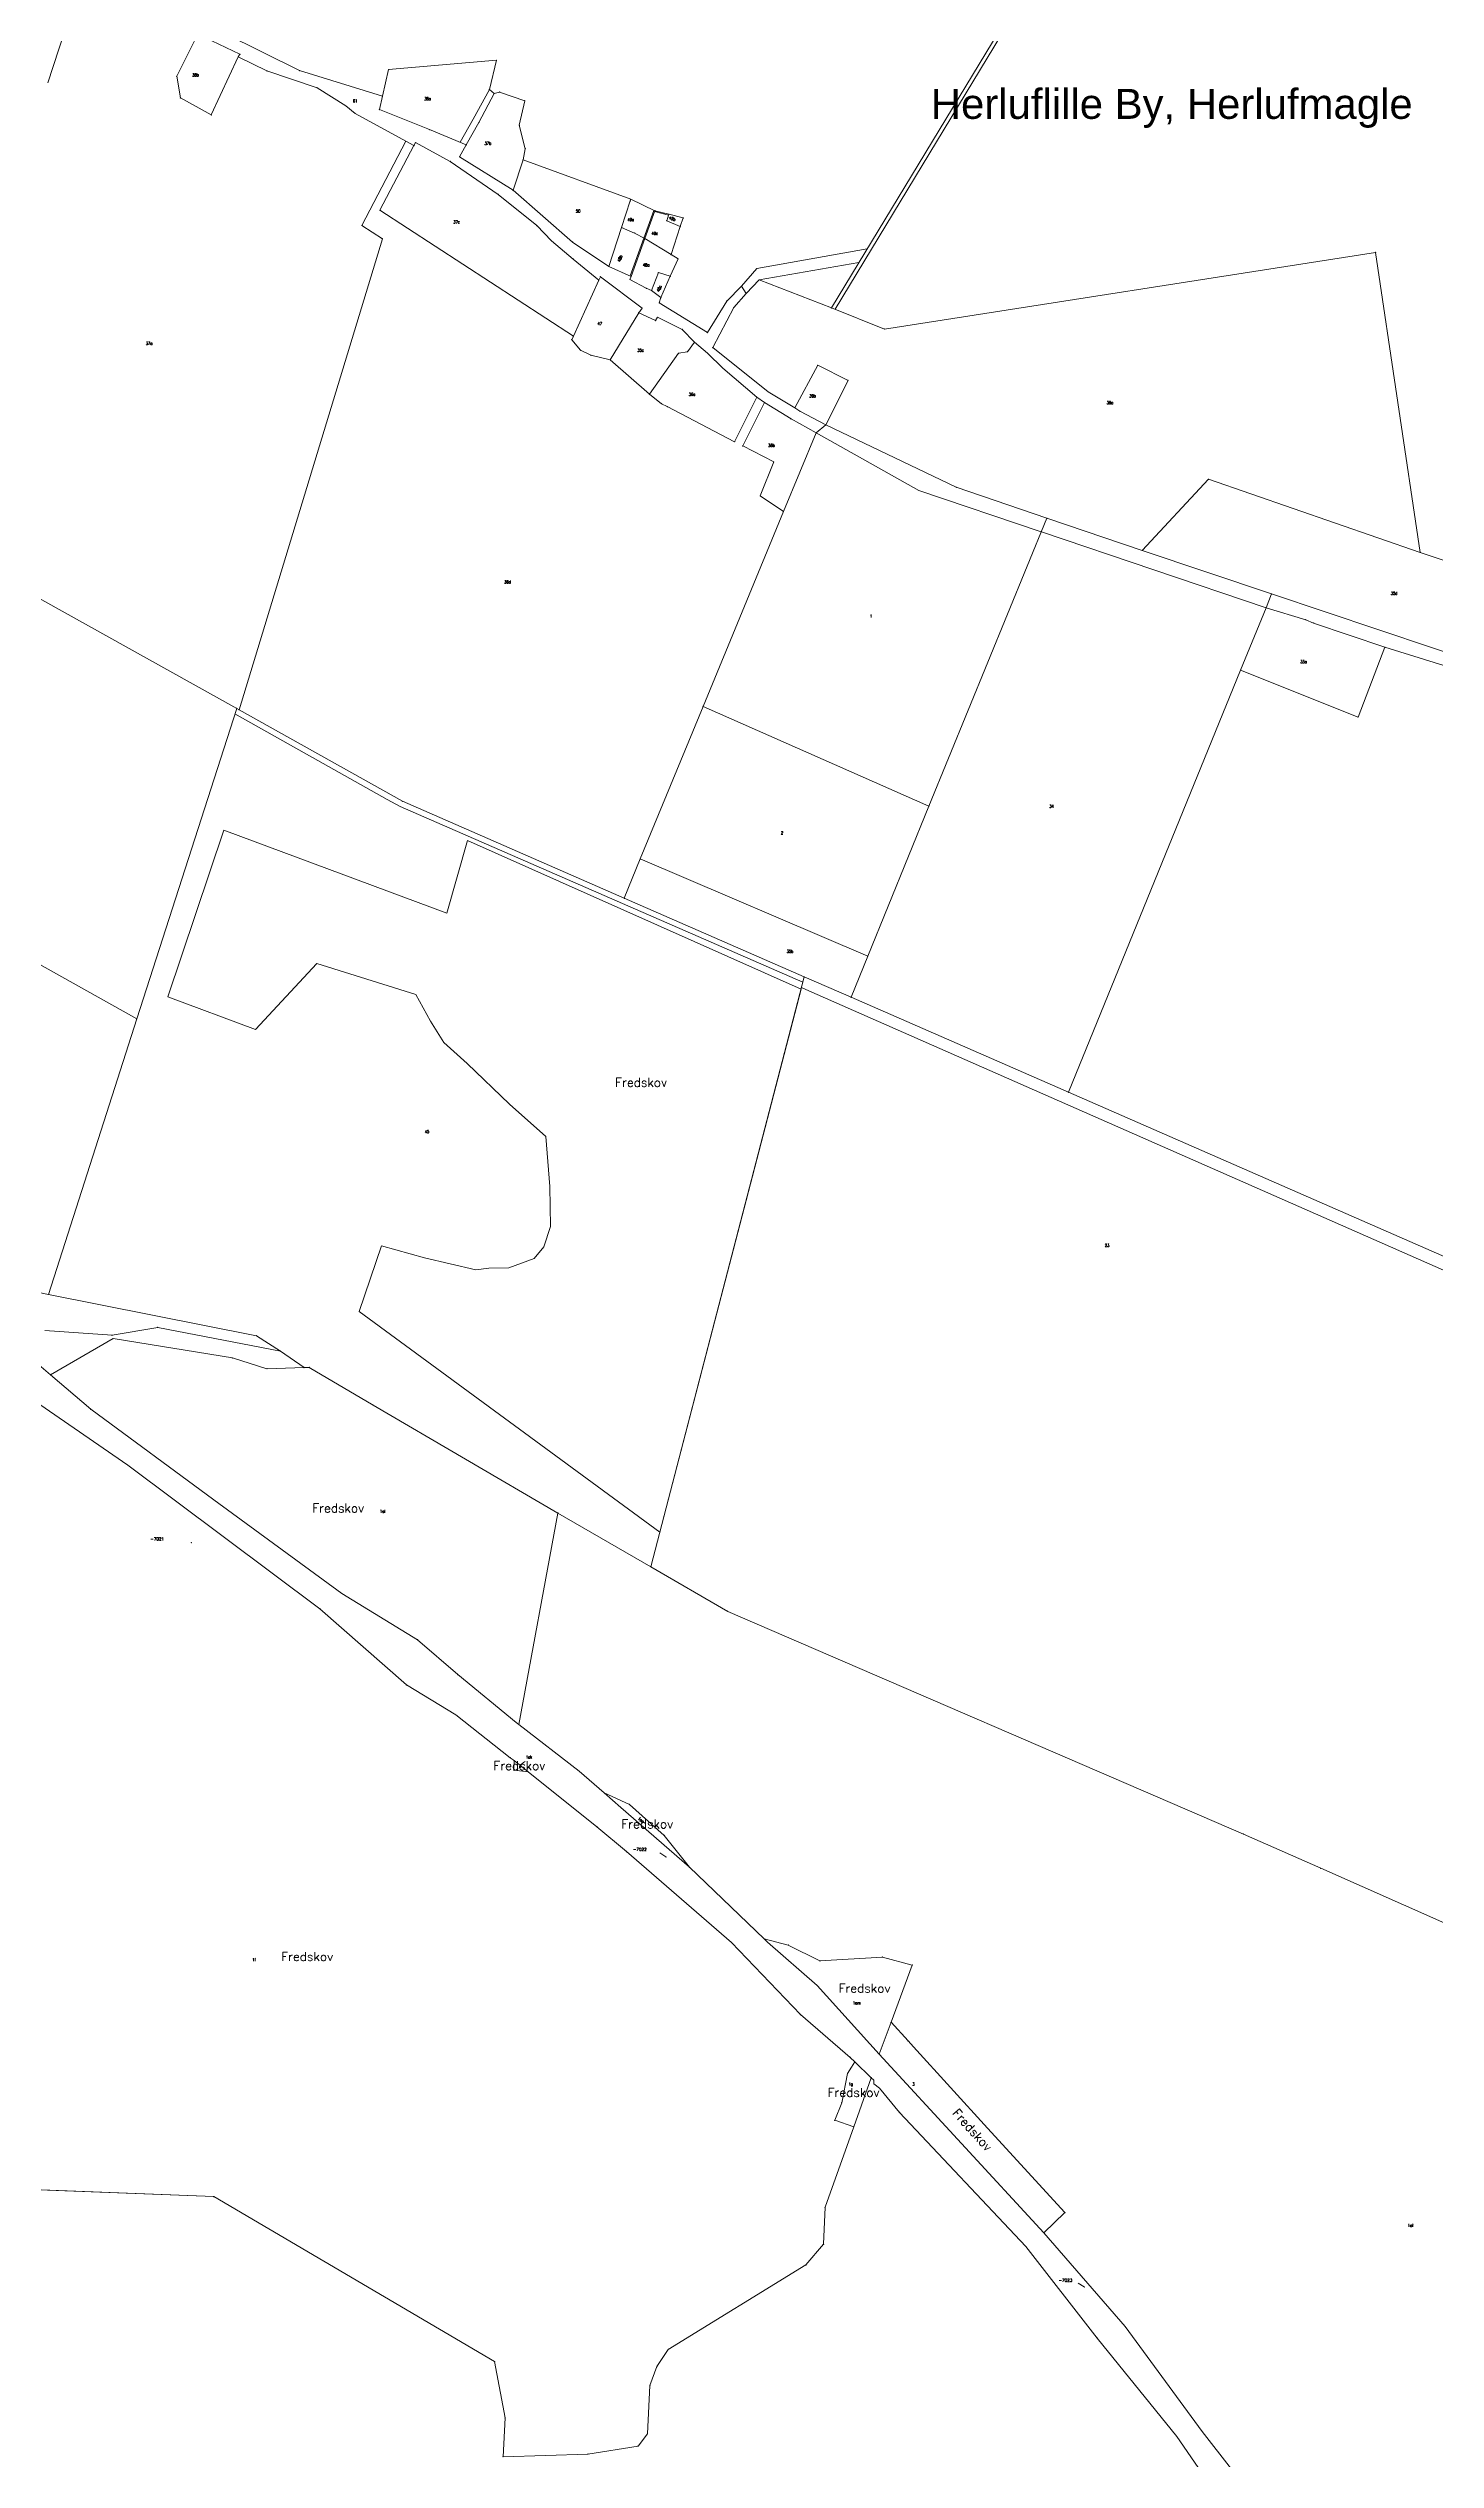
# Model space of a CAD drawing. Header units: millimetres. Extents: x 672113 to 680957, y 6130092 to 6137781.
# Drawn here: x 672910 to 673836, y 6134560 to 6136167 of the extents above; entities that cross this region are included whole.
import ezdxf

# ---------------------------------------------------------------- set-up
doc = ezdxf.new("R2010")
doc.units = ezdxf.units.MM
doc.header["$LTSCALE"] = 0.5
for name, color, linetype, lineweight in [('ADMN_GR', 1, 'Continuous', 5), ('FREDSKOV', 1, 'Continuous', 5), ('FRSKOV_L', 1, 'Continuous', 5), ('MILJOE', 1, 'Continuous', 5), ('OPTAGETVEJ', 1, 'Continuous', 5), ('PILE', 1, 'Continuous', 5), ('skel', 142, 'Continuous', 5), ('SKELKREDS', 1, 'Continuous', 5), ('SKELPKT', 1, 'Continuous', 5), ('SKOV_TEKST', 1, 'Continuous', 5)]:
    doc.layers.add(name, color=color, linetype=linetype, lineweight=lineweight)
for name, color, linetype, lineweight, plot in [('FIKS_PILE', 9, 'Continuous', 5, False), ('FIKS_TEKST', 6, 'Continuous', 5, False), ('FIKSPUNKT', 1, 'Continuous', 5, False)]:
    doc.layers.add(name, color=color, linetype=linetype, lineweight=lineweight, plot=plot)
doc.layers.add('MATRNR', color=12, linetype='Continuous')
doc.layers.add('Tekst-stor', color=7, linetype='Continuous')
doc.styles.add('Ariel', font='arial.ttf')
doc.styles.get("Standard").update_dxf_attribs({"font": 'romans.shx', "width": 0.75})

# ---------------------------------------------------------------- blocks, each defined once
blk = doc.blocks.new('270556_270556.DWG_FMEBLOCK1')
at = {"layer": 'PILE', "color": 7}
for points in [[(2, 2.4), (1.4, 2), (0.8, 1.6), (0.3, 1.2), (-0.3, 0.7), (-0.7, 0.1), (-1.1, -0.4), (-1.4, -1), (-1.8, -1.7), (-2, -2.4)], [(-2, -2.4), (-1.8, -2), (-1.4, -1.6), (-1, -1.2), (-1.4, -1.6), (-1.8, -2), (-2, -2.4), (-1.9, -1.9), (-1.9, -1.4), (-1.9, -0.8), (-1.9, -1.4), (-1.9, -1.9), (-2, -2.4)]]:
    blk.add_lwpolyline(points, dxfattribs=at)
blk = doc.blocks.new('270556_270556.DWG_FMEBLOCK8')
at = {"layer": 'FIKS_PILE', "color": 6}
blk.add_line((-2, 1.2), (2, -1.2), dxfattribs=at)
blk = doc.blocks.new('270556_270556.DWG_FMEBLOCK9')
at = {"layer": 'FIKS_PILE', "color": 6}
blk.add_line((-2, 1.3), (2, -1.3), dxfattribs=at)

msp = doc.modelspace()

# ---------------------------------------------------------------- linework, layer by layer
at = {"layer": 'ADMN_GR', "color": 220}
for p, q in [((672910.5, 6135336.6), (672808.8, 6135356.9)), ((672910.5, 6135336.6), (672808.8, 6135356.9)), ((672910.5, 6135336.6), (673049.1, 6135309)), ((672910.5, 6135336.6), (673049.1, 6135309)), ((673049.1, 6135309), (673065.1, 6135298.8)), ((673049.1, 6135309), (673065.1, 6135298.8)), ((673065.1, 6135298.8), (673080.9, 6135287.8)), ((673065.1, 6135298.8), (673080.9, 6135287.8)), ((673080.9, 6135287.8), (673084.3, 6135287.9)), ((673080.9, 6135287.8), (673084.3, 6135287.9)), ((673084.3, 6135287.9), (673126.9, 6135262.8)), ((673084.3, 6135287.9), (673126.9, 6135262.8)), ((673126.9, 6135262.8), (673250.1, 6135190.8)), ((673126.9, 6135262.8), (673250.1, 6135190.8)), ((673250.1, 6135190.8), (673312, 6135155)), ((673250.1, 6135190.8), (673312, 6135155)), ((673312, 6135155), (673363.4, 6135125.3)), ((673312, 6135155), (673363.4, 6135125.3)), ((673363.4, 6135125.3), (673707.3, 6134976.8)), ((673363.4, 6135125.3), (673707.3, 6134976.8)), ((673707.3, 6134976.8), (673758.9, 6134954)), ((673707.3, 6134976.8), (673758.9, 6134954)), ((673758.9, 6134954), (673886.9, 6134897.3)), ((673758.9, 6134954), (673886.9, 6134897.3))]:
    msp.add_line(p, q, dxfattribs=at)
at = {"layer": 'FIKSPUNKT', "color": 6}
for p in [(673005.7, 6135171), (673322.2, 6134961.6), (673601.1, 6134674.9)]:
    msp.add_point(p, dxfattribs=at)
at = {"layer": 'FREDSKOV', "color": 7}
for points in [[(673027.3, 6135646), (672989.9, 6135535), (673048.4, 6135513.3), (673089.3, 6135557.2), (673155.3, 6135536.6), (673165.2, 6135518.7), (673174.1, 6135504.5), (673189.6, 6135490.5), (673217.8, 6135463.4), (673242, 6135441.9), (673244.7, 6135408.6), (673245.2, 6135381.8), (673240.8, 6135368.3), (673234.3, 6135360.5), (673217.3, 6135354.4), (673204, 6135354.1), (673195.5, 6135353), (673161.1, 6135360.9), (673132.4, 6135368.9), (673117.6, 6135325.2), (673318, 6135178), (673412.3, 6135540.2), (673292, 6135593.7), (673189.9, 6135639.3), (673176.1, 6135590.8)], [(672911.8, 6135282.9), (672938.6, 6135260), (673020.6, 6135199.7), (673106, 6135137.2), (673156.5, 6135106.4), (673183.3, 6135083.1), (673222.2, 6135051.3), (673224, 6135049.9), (673250.1, 6135190.8), (673126.9, 6135262.8), (673084.3, 6135287.9), (673080.9, 6135287.8), (673056.1, 6135287), (673033.1, 6135294.3), (672953.5, 6135307.2)], [(673220.9, 6135025.8), (673220.8, 6135019.4), (673230.4, 6135018.2)], [(673281, 6135004.2), (673292.1, 6134994.5), (673337.8, 6134954.7), (673321.1, 6134975.9), (673297.8, 6134996.6)], [(673387.6, 6134907), (673390, 6134904.7), (673423.1, 6134875.8), (673464.3, 6134830.1), (673472.3, 6134851.4), (673486.5, 6134889.5), (673466.5, 6134894.8), (673424.9, 6134892.3), (673403.7, 6134902.8)], [(673472.3, 6134851.4), (673464.3, 6134830.1), (673574.2, 6134711), (673588.3, 6134724.5), (673536.6, 6134780.8), (673487.3, 6134834.9), (673483.7, 6134838.9)], [(673439.4, 6134797.7), (673434.8, 6134786), (673447.4, 6134781.7), (673459.1, 6134814.4), (673448.1, 6134825), (673446, 6134821.5), (673443.3, 6134817.2)]]:
    msp.add_lwpolyline(points, close=True, dxfattribs=at)
msp.add_lwpolyline([(672810.1, 6134743.2), (673020.6, 6134735.1), (673207.9, 6134625.1), (673214.9, 6134587.6), (673213.6, 6134561.7), (673270.1, 6134563.5), (673303.6, 6134568.8), (673309.8, 6134576.9), (673311.5, 6134609.2), (673316.2, 6134621.8), (673323.7, 6134633.2), (673415.5, 6134689.6), (673427.3, 6134703.4), (673428.3, 6134728), (673447.4, 6134781.7), (673434.8, 6134786), (673439.4, 6134797.7), (673443.3, 6134817.2), (673446, 6134821.5), (673448.1, 6134825), (673445.1, 6134827.9), (673411.9, 6134856.5), (673365.9, 6134904.6), (673295.8, 6134965.1), (673276.2, 6134981.7), (673230.4, 6135018.2), (673220.8, 6135019.4), (673220.9, 6135025.8), (673218.4, 6135027.7), (673182.1, 6135056.2), (673149.1, 6135076.2), (673091.4, 6135127), (672963.3, 6135222.8), (672891.8, 6135272)], dxfattribs=at)
at = {"layer": 'FRSKOV_L', "color": 64, "true_color": 0x5fa000}
for p, q in [((673027.3, 6135646), (672989.9, 6135535)), ((673176.1, 6135590.8), (673027.3, 6135646)), ((673189.9, 6135639.3), (673176.1, 6135590.8)), ((673292, 6135593.7), (673189.9, 6135639.3)), ((673412.3, 6135540.2), (673292, 6135593.7)), ((673048.4, 6135513.3), (673089.3, 6135557.2)), ((673089.3, 6135557.2), (673155.3, 6135536.6)), ((673318, 6135178), (673412.3, 6135540.2)), ((672989.9, 6135535), (673048.4, 6135513.3)), ((673155.3, 6135536.6), (673165.2, 6135518.7)), ((673165.2, 6135518.7), (673174.1, 6135504.5)), ((673174.1, 6135504.5), (673189.6, 6135490.5)), ((673189.6, 6135490.5), (673217.8, 6135463.4)), ((673217.8, 6135463.4), (673242, 6135441.9)), ((673242, 6135441.9), (673244.7, 6135408.6)), ((673244.7, 6135408.6), (673245.2, 6135381.8)), ((673245.2, 6135381.8), (673240.8, 6135368.3)), ((673132.4, 6135368.9), (673117.6, 6135325.2)), ((673161.1, 6135360.9), (673132.4, 6135368.9)), ((673240.8, 6135368.3), (673234.3, 6135360.5)), ((673195.5, 6135353), (673161.1, 6135360.9)), ((673204, 6135354.1), (673195.5, 6135353)), ((673217.3, 6135354.4), (673204, 6135354.1)), ((673234.3, 6135360.5), (673217.3, 6135354.4)), ((673117.6, 6135325.2), (673318, 6135178)), ((672953.5, 6135307.2), (672911.8, 6135282.9)), ((673033.1, 6135294.3), (672953.5, 6135307.2)), ((672911.8, 6135282.9), (672938.6, 6135260)), ((673056.1, 6135287), (673033.1, 6135294.3)), ((673080.9, 6135287.8), (673056.1, 6135287)), ((673084.3, 6135287.9), (673080.9, 6135287.8)), ((673126.9, 6135262.8), (673084.3, 6135287.9)), ((672963.3, 6135222.8), (672891.8, 6135272)), ((672938.6, 6135260), (673020.6, 6135199.7)), ((673250.1, 6135190.8), (673126.9, 6135262.8)), ((673091.4, 6135127), (672963.3, 6135222.8)), ((673020.6, 6135199.7), (673106, 6135137.2)), ((673224, 6135049.9), (673250.1, 6135190.8)), ((673106, 6135137.2), (673156.5, 6135106.4)), ((673149.1, 6135076.2), (673091.4, 6135127)), ((673156.5, 6135106.4), (673183.3, 6135083.1)), ((673182.1, 6135056.2), (673149.1, 6135076.2)), ((673183.3, 6135083.1), (673222.2, 6135051.3)), ((673218.4, 6135027.7), (673182.1, 6135056.2)), ((673222.2, 6135051.3), (673224, 6135049.9)), ((673220.9, 6135025.8), (673218.4, 6135027.7)), ((673220.9, 6135025.8), (673220.8, 6135019.4)), ((673220.8, 6135019.4), (673220.9, 6135025.8)), ((673230.4, 6135018.2), (673220.9, 6135025.8)), ((673220.8, 6135019.4), (673230.4, 6135018.2)), ((673230.4, 6135018.2), (673220.8, 6135019.4)), ((673276.2, 6134981.7), (673230.4, 6135018.2)), ((673297.8, 6134996.6), (673281, 6135004.2)), ((673281, 6135004.2), (673292.1, 6134994.5)), ((673292.1, 6134994.5), (673337.8, 6134954.7)), ((673321.1, 6134975.9), (673297.8, 6134996.6)), ((673295.8, 6134965.1), (673276.2, 6134981.7)), ((673365.9, 6134904.6), (673295.8, 6134965.1)), ((673337.8, 6134954.7), (673321.1, 6134975.9)), ((673411.9, 6134856.5), (673365.9, 6134904.6)), ((673387.6, 6134907), (673390, 6134904.7)), ((673403.7, 6134902.8), (673387.6, 6134907)), ((673390, 6134904.7), (673423.1, 6134875.8)), ((673424.9, 6134892.3), (673403.7, 6134902.8)), ((673466.5, 6134894.8), (673424.9, 6134892.3)), ((673486.5, 6134889.5), (673466.5, 6134894.8)), ((673472.3, 6134851.4), (673486.5, 6134889.5)), ((673423.1, 6134875.8), (673464.3, 6134830.1)), ((673445.1, 6134827.9), (673411.9, 6134856.5)), ((673472.3, 6134851.4), (673464.3, 6134830.1)), ((673464.3, 6134830.1), (673472.3, 6134851.4)), ((673483.7, 6134838.9), (673472.3, 6134851.4)), ((673487.3, 6134834.9), (673483.7, 6134838.9)), ((673536.6, 6134780.8), (673487.3, 6134834.9)), ((673439.4, 6134797.7), (673443.3, 6134817.2)), ((673443.3, 6134817.2), (673439.4, 6134797.7)), ((673443.3, 6134817.2), (673446, 6134821.5)), ((673446, 6134821.5), (673443.3, 6134817.2)), ((673448.1, 6134825), (673445.1, 6134827.9)), ((673446, 6134821.5), (673448.1, 6134825)), ((673448.1, 6134825), (673446, 6134821.5)), ((673459.1, 6134814.4), (673448.1, 6134825)), ((673464.3, 6134830.1), (673574.2, 6134711)), ((673447.4, 6134781.7), (673459.1, 6134814.4)), ((673434.8, 6134786), (673439.4, 6134797.7)), ((673439.4, 6134797.7), (673434.8, 6134786)), ((673447.4, 6134781.7), (673434.8, 6134786)), ((673434.8, 6134786), (673447.4, 6134781.7)), ((673428.3, 6134728), (673447.4, 6134781.7)), ((673588.3, 6134724.5), (673536.6, 6134780.8)), ((672810.1, 6134743.2), (673020.6, 6134735.1)), ((673020.6, 6134735.1), (673207.9, 6134625.1)), ((673427.3, 6134703.4), (673428.3, 6134728)), ((673574.2, 6134711), (673588.3, 6134724.5)), ((673415.5, 6134689.6), (673427.3, 6134703.4)), ((673323.7, 6134633.2), (673415.5, 6134689.6)), ((673207.9, 6134625.1), (673214.9, 6134587.6)), ((673316.2, 6134621.8), (673323.7, 6134633.2)), ((673309.8, 6134576.9), (673311.5, 6134609.2)), ((673311.5, 6134609.2), (673316.2, 6134621.8)), ((673214.9, 6134587.6), (673213.6, 6134561.7)), ((673303.6, 6134568.8), (673309.8, 6134576.9)), ((673213.6, 6134561.7), (673270.1, 6134563.5)), ((673270.1, 6134563.5), (673303.6, 6134568.8))]:
    msp.add_line(p, q, dxfattribs=at)
at = {"layer": 'MILJOE', "color": 7}
msp.add_lwpolyline([(673576.3, 6135854.1), (673515.8, 6135874.7), (673428.9, 6135916.4), (673422.4, 6135910.9), (673400.5, 6135858.5), (673346.9, 6135728.6), (673497.6, 6135662.2)], close=True, dxfattribs=at)
at = {"layer": 'OPTAGETVEJ', "color": 8}
for p, q in [((673751.2, 6136515.2), (673435, 6135993.4)), ((673193.6, 6136120.1), (673204.4, 6136139.9)), ((673185, 6136104.7), (673193.6, 6136120.1)), ((673185, 6136104.6), (673185, 6136104.7)), ((673314.2, 6136059.2), (673307.5, 6136040.8)), ((673314.2, 6136059.3), (673314.2, 6136059.2)), ((673323.9, 6136056.1), (673314.6, 6136058.5)), ((673314.6, 6136058.5), (673314.6, 6136058.5)), ((673324, 6136056.1), (673323.9, 6136056.1)), ((673307.5, 6136040.8), (673298.3, 6136015.6)), ((673382.9, 6136020.6), (673456.3, 6136033.6)), ((673384.3, 6136012.9), (673450.8, 6136024.5)), ((673450.8, 6136024.5), (673450.9, 6136024.5)), ((673456.3, 6136033.6), (673456.3, 6136033.6)), ((673298.3, 6136015.6), (673298.3, 6136015.5)), ((673372.5, 6136008.7), (673382.9, 6136020.6)), ((673435, 6135993.4), (673435, 6135993.3)), ((673490.8, 6135872.6), (673422.4, 6135910.9)), ((673572.5, 6135845), (673490.8, 6135872.6)), ((673722.4, 6135794.4), (673572.6, 6135845)), ((673801.7, 6135768.1), (673867.4, 6135747.6)), ((673136.3, 6135666.6), (673034.7, 6135723.6)), ((673144.9, 6135661.9), (673136.3, 6135666.6)), ((673413.5, 6135544.8), (673144.9, 6135661.9)), ((673417.4, 6135539), (673412.6, 6135541.1)), ((673516, 6135495.6), (673417.4, 6135539)), ((673851.8, 6135347.9), (673516, 6135495.6)), ((673729.3, 6135410.8), (673590.6, 6135471.4)), ((673853.8, 6135356.4), (673729.3, 6135410.8))]:
    msp.add_line(p, q, dxfattribs=at)
at = {"layer": 'skel', "color": 40}
for p, q in [((673748.7, 6136515.9), (673432.5, 6135994.3)), ((672929.5, 6136204.6), (672909.9, 6136144.3)), ((673009.1, 6136174.9), (672995.9, 6136148.7)), ((673009.9, 6136176.7), (673038.1, 6136163.4)), ((673077.8, 6136152.5), (673027.9, 6136177.2)), ((673018.9, 6136123), (673036.9, 6136161.7)), ((673038.1, 6136163.4), (673036.9, 6136161.7)), ((673036.9, 6136161.7), (673056.1, 6136152.3)), ((673056.1, 6136152.3), (673089.5, 6136141.1)), ((673133.1, 6136135.4), (673077.8, 6136152.5)), ((673133.1, 6136135.4), (673137.2, 6136153.2)), ((673209.1, 6136159.4), (673137.2, 6136153.2)), ((673204.4, 6136139.9), (673209.1, 6136159.4)), ((672995.9, 6136148.7), (672998.4, 6136134.3)), ((672998.4, 6136134.3), (673018.9, 6136123)), ((673089.5, 6136141.1), (673108.8, 6136128.9)), ((673131.1, 6136126.5), (673133.1, 6136135.4)), ((673197.4, 6136118), (673207.6, 6136137.2)), ((673207.6, 6136137.2), (673204.4, 6136139.9)), ((673211.2, 6136138.2), (673207.6, 6136137.2)), ((673228, 6136132.4), (673211.2, 6136138.2)), ((673108.8, 6136128.9), (673114.9, 6136123.9)), ((673114.9, 6136123.9), (673148.7, 6136105.4)), ((673164.4, 6136113.2), (673131.1, 6136126.5)), ((673189, 6136102.9), (673197.4, 6136118)), ((673224.3, 6136116.1), (673228, 6136132.4)), ((673119.4, 6136049.3), (673148.7, 6136105.4)), ((673154.1, 6136102.5), (673131.4, 6136059.4)), ((673154.1, 6136102.5), (673148.7, 6136105.4)), ((673154.1, 6136102.5), (673155.2, 6136104.5)), ((673178.3, 6136091.9), (673155.2, 6136104.5)), ((673189, 6136102.9), (673164.4, 6136113.2)), ((673184.6, 6136095.1), (673189, 6136102.9)), ((673228.4, 6136100.4), (673224.3, 6136116.1)), ((673210.3, 6136070), (673178.3, 6136091.9)), ((673220.2, 6136072.7), (673184.6, 6136095.1)), ((673226.9, 6136093), (673220.2, 6136072.7)), ((673226.9, 6136093), (673228.4, 6136100.4)), ((673298.7, 6136066.7), (673226.9, 6136093)), ((673236, 6136049.2), (673210.3, 6136070)), ((673259.9, 6136038.2), (673220.2, 6136072.7)), ((673260.5, 6135975.4), (673131.4, 6136059.4)), ((673292.6, 6136047.9), (673298.4, 6136065.6)), ((673298.4, 6136065.6), (673298.7, 6136066.7)), ((673298.7, 6136066.7), (673314.8, 6136059.1)), ((673314.8, 6136059.1), (673308, 6136040.5)), ((673324.2, 6136056.7), (673314.8, 6136059.1)), ((673324.2, 6136056.7), (673322.7, 6136052.4)), ((673333.7, 6136054.3), (673324.2, 6136056.7)), ((673331.7, 6136048.5), (673333.7, 6136054.3)), ((673037.5, 6135726.4), (673133.1, 6136040.4)), ((673133.1, 6136040.4), (673119.4, 6136049.3)), ((673245.9, 6136038.9), (673236, 6136049.2)), ((673260.4, 6136026.8), (673245.9, 6136038.9)), ((673259.9, 6136038.2), (673284.1, 6136021.9)), ((673284.1, 6136021.9), (673292.6, 6136047.9)), ((673301.3, 6136044.2), (673292.6, 6136047.9)), ((673308, 6136040.5), (673298.9, 6136015.2)), ((673301.3, 6136044.2), (673308, 6136040.5)), ((673325.6, 6136029.8), (673308, 6136040.5)), ((673322.7, 6136052.4), (673331.7, 6136048.5)), ((673325.6, 6136029.8), (673331.7, 6136048.5)), ((673277.4, 6136012.7), (673260.4, 6136026.8)), ((673284.1, 6136021.9), (673298.9, 6136015.2)), ((673325.1, 6136015.4), (673330.3, 6136026.9)), ((673330.3, 6136026.9), (673325.6, 6136029.8)), ((673468, 6135980.2), (673795.4, 6136031.3)), ((673795.4, 6136031.3), (673825.2, 6135831.3)), ((673260.5, 6135975.4), (673277.4, 6136012.7)), ((673277.4, 6136012.7), (673278.5, 6136015)), ((673278.5, 6136015), (673306.3, 6135994.2)), ((673298.2, 6136013.3), (673298.9, 6136015.2)), ((673309.1, 6136007.4), (673298.2, 6136013.3)), ((673312.6, 6136005.9), (673309.1, 6136007.4)), ((673312.6, 6136005.9), (673317.2, 6136017.8)), ((673318.8, 6136001.2), (673312.6, 6136005.9)), ((673317.2, 6136017.8), (673325.1, 6136015.4)), ((673318.8, 6136001.2), (673325.1, 6136015.4)), ((673372.5, 6136008.7), (673362.7, 6135998.8)), ((673375.6, 6136003.8), (673372.5, 6136008.7)), ((673375.6, 6136003.8), (673384.3, 6136012.9)), ((673384.3, 6136012.9), (673432.5, 6135994.3)), ((673304, 6135991.1), (673285, 6135959.7)), ((673306.3, 6135994.2), (673304, 6135991.1)), ((673304, 6135991.1), (673315.3, 6135985.8)), ((673317.7, 6135997.7), (673318.8, 6136001.2)), ((673349.8, 6135977.8), (673317.7, 6135997.7)), ((673362.7, 6135998.8), (673349.8, 6135977.8)), ((673353.4, 6135967.8), (673367.4, 6135994.5)), ((673367.4, 6135994.5), (673375.6, 6136003.8)), ((673432.5, 6135994.3), (673468, 6135980.2)), ((673259.4, 6135973.1), (673260.5, 6135975.4)), ((673265.2, 6135966), (673259.4, 6135973.1)), ((673315.3, 6135985.8), (673316.5, 6135988)), ((673316.5, 6135988), (673333, 6135979.9)), ((673333, 6135979.9), (673341.2, 6135971.4)), ((673265.2, 6135966), (673272.1, 6135962.7)), ((673272.1, 6135962.7), (673285, 6135959.7)), ((673311.2, 6135936.7), (673285, 6135959.7)), ((673330.6, 6135964.1), (673311.2, 6135936.7)), ((673336.5, 6135965), (673330.6, 6135964.1)), ((673341.2, 6135971.4), (673336.5, 6135965)), ((673349.9, 6135964.1), (673341.2, 6135971.4)), ((673360.1, 6135954.2), (673349.9, 6135964.1)), ((673390.3, 6135938.4), (673353.4, 6135967.8)), ((673382.8, 6135934.7), (673360.1, 6135954.2)), ((673423.4, 6135956.1), (673408.1, 6135927.7)), ((673443.7, 6135945.9), (673423.4, 6135956.1)), ((673428.9, 6135916.4), (673443.7, 6135945.9)), ((673311.2, 6135936.7), (673319.3, 6135930.4)), ((673319.3, 6135930.4), (673323.1, 6135928.5)), ((673323.1, 6135928.5), (673368, 6135905.1)), ((673368, 6135905.1), (673382.8, 6135934.7)), ((673387.8, 6135931.3), (673373.4, 6135902.3)), ((673387.8, 6135931.3), (673382.8, 6135934.7)), ((673405.6, 6135920.3), (673387.8, 6135931.3)), ((673408.1, 6135927.7), (673390.3, 6135938.4)), ((673411.5, 6135925.4), (673408.1, 6135927.7)), ((673428.9, 6135916.4), (673411.5, 6135925.4)), ((673422.4, 6135910.9), (673400.5, 6135858.5)), ((673422.4, 6135910.9), (673405.6, 6135920.3)), ((673422.4, 6135910.9), (673428.9, 6135916.4)), ((673515.8, 6135874.7), (673428.9, 6135916.4)), ((673373.4, 6135902.3), (673394.1, 6135891.6)), ((673394.1, 6135891.6), (673385.1, 6135868.9)), ((673639.8, 6135832.6), (673684.1, 6135880)), ((673684.1, 6135880), (673825.2, 6135831.3)), ((673385.1, 6135868.9), (673400.5, 6135858.5)), ((673576.3, 6135854.1), (673515.8, 6135874.7)), ((672815.2, 6135850.1), (673035.9, 6135727.3)), ((673400.5, 6135858.5), (673346.9, 6135728.6)), ((673576.3, 6135854.1), (673497.6, 6135662.2)), ((673639.8, 6135832.6), (673576.3, 6135854.1)), ((673726.1, 6135803.6), (673639.8, 6135832.6)), ((673825.2, 6135831.3), (673847.8, 6135823.6)), ((673726.1, 6135803.6), (673722.4, 6135794.4)), ((673870.5, 6135755.1), (673726.1, 6135803.6)), ((673722.4, 6135794.4), (673705.4, 6135752.8)), ((673722.4, 6135794.4), (673748.9, 6135786.4)), ((673748.9, 6135786.4), (673754.1, 6135784.2)), ((673754.1, 6135784.2), (673801.7, 6135768.1)), ((673801.7, 6135768.1), (673783.8, 6135721.5)), ((673705.4, 6135752.8), (673590.6, 6135471.4)), ((673783.8, 6135721.5), (673705.4, 6135752.8)), ((673035.9, 6135727.3), (672969.3, 6135520.3)), ((673035.9, 6135727.3), (673037.5, 6135726.4)), ((673146.4, 6135665.4), (673037.5, 6135726.4)), ((673346.9, 6135728.6), (673305.1, 6135626.9)), ((673346.9, 6135728.6), (673497.6, 6135662.2)), ((673294.4, 6135600.7), (673146.4, 6135665.4)), ((673497.6, 6135662.2), (673456.8, 6135562)), ((673305.1, 6135626.9), (673294.4, 6135600.7)), ((673305.1, 6135626.9), (673456.8, 6135562)), ((672969.3, 6135520.3), (672803.5, 6135613.1)), ((673414.4, 6135548.3), (673294.4, 6135600.7)), ((673456.8, 6135562), (673445.7, 6135534.7)), ((673414.4, 6135548.3), (673312, 6135155)), ((673445.7, 6135534.7), (673414.4, 6135548.3)), ((673590.6, 6135471.4), (673445.7, 6135534.7)), ((672969.3, 6135520.3), (672910.5, 6135336.6)), ((672952.8, 6135309.4), (672983.3, 6135314.6)), ((672983.3, 6135314.6), (673065.1, 6135298.8)), ((672908, 6135312.6), (672952.8, 6135309.4)), ((672953.5, 6135307.2), (672911.8, 6135282.9)), ((673033.1, 6135294.3), (672953.5, 6135307.2)), ((672897.7, 6135294.9), (672911.8, 6135282.9)), ((672911.8, 6135282.9), (672938.6, 6135260)), ((673056.1, 6135287), (673033.1, 6135294.3)), ((673080.9, 6135287.8), (673056.1, 6135287)), ((672963.3, 6135222.8), (672891.8, 6135272)), ((672938.6, 6135260), (673020.6, 6135199.7)), ((673091.4, 6135127), (672963.3, 6135222.8)), ((673020.6, 6135199.7), (673106, 6135137.2)), ((673250.1, 6135190.8), (673224, 6135049.9)), ((673106, 6135137.2), (673156.5, 6135106.4)), ((673149.1, 6135076.2), (673091.4, 6135127)), ((673156.5, 6135106.4), (673183.3, 6135083.1)), ((673182.1, 6135056.2), (673149.1, 6135076.2)), ((673183.3, 6135083.1), (673222.2, 6135051.3)), ((673218.4, 6135027.7), (673182.1, 6135056.2)), ((673222.2, 6135051.3), (673224, 6135049.9)), ((673224, 6135049.9), (673264.3, 6135018.8)), ((673220.9, 6135025.8), (673218.4, 6135027.7)), ((673220.9, 6135025.8), (673220.8, 6135019.4)), ((673230.4, 6135018.2), (673220.9, 6135025.8)), ((673220.8, 6135019.4), (673230.4, 6135018.2)), ((673276.2, 6134981.7), (673230.4, 6135018.2)), ((673264.3, 6135018.8), (673281, 6135004.2)), ((673281, 6135004.2), (673292.1, 6134994.5)), ((673281, 6135004.2), (673297.8, 6134996.6)), ((673292.1, 6134994.5), (673337.8, 6134954.7)), ((673297.8, 6134996.6), (673321.1, 6134975.9)), ((673295.8, 6134965.1), (673276.2, 6134981.7)), ((673365.9, 6134904.6), (673295.8, 6134965.1)), ((673321.1, 6134975.9), (673337.8, 6134954.7)), ((673337.8, 6134954.7), (673387.6, 6134907)), ((673411.9, 6134856.5), (673365.9, 6134904.6)), ((673387.6, 6134907), (673403.7, 6134902.8)), ((673387.6, 6134907), (673390, 6134904.7)), ((673390, 6134904.7), (673423.1, 6134875.8)), ((673403.7, 6134902.8), (673424.9, 6134892.3)), ((673424.9, 6134892.3), (673466.5, 6134894.8)), ((673466.5, 6134894.8), (673486.5, 6134889.5)), ((673486.5, 6134889.5), (673472.3, 6134851.4)), ((673423.1, 6134875.8), (673464.3, 6134830.1)), ((673445.1, 6134827.9), (673411.9, 6134856.5)), ((673464.3, 6134830.1), (673472.3, 6134851.4)), ((673472.3, 6134851.4), (673483.7, 6134838.9)), ((673483.7, 6134838.9), (673487.3, 6134834.9)), ((673487.3, 6134834.9), (673536.6, 6134780.8)), ((673443.3, 6134817.2), (673439.4, 6134797.7)), ((673446, 6134821.5), (673443.3, 6134817.2)), ((673448.1, 6134825), (673445.1, 6134827.9)), ((673448.1, 6134825), (673446, 6134821.5)), ((673459.1, 6134814.4), (673448.1, 6134825)), ((673459.1, 6134814.4), (673447.4, 6134781.7)), ((673460.8, 6134812.8), (673459.1, 6134814.4)), ((673460.9, 6134810.3), (673460.8, 6134812.8)), ((673464.6, 6134807.5), (673460.9, 6134810.3)), ((673478, 6134791.3), (673464.6, 6134807.5)), ((673439.4, 6134797.7), (673434.8, 6134786)), ((673434.8, 6134786), (673447.4, 6134781.7)), ((673562.2, 6134701.8), (673478, 6134791.3)), ((673447.4, 6134781.7), (673428.3, 6134728)), ((673536.6, 6134780.8), (673588.3, 6134724.5)), ((673020.6, 6134735.1), (672810.1, 6134743.2)), ((673207.9, 6134625.1), (673020.6, 6134735.1)), ((673428.3, 6134728), (673427.3, 6134703.4)), ((673588.3, 6134724.5), (673574.2, 6134711)), ((673427.3, 6134703.4), (673415.5, 6134689.6)), ((673574.2, 6134711), (673628.4, 6134648.6)), ((673415.5, 6134689.6), (673323.7, 6134633.2)), ((673609.8, 6134640.8), (673562.2, 6134701.8)), ((673662.9, 6134575.2), (673609.8, 6134640.8)), ((673628.4, 6134648.6), (673679.9, 6134578.5)), ((673214.9, 6134587.6), (673207.9, 6134625.1)), ((673323.7, 6134633.2), (673316.2, 6134621.8)), ((673311.5, 6134609.2), (673309.8, 6134576.9)), ((673316.2, 6134621.8), (673311.5, 6134609.2)), ((673213.6, 6134561.7), (673214.9, 6134587.6)), ((673309.8, 6134576.9), (673303.6, 6134568.8)), ((673696.3, 6134526.8), (673662.9, 6134575.2)), ((673679.9, 6134578.5), (673720.5, 6134526.2)), ((673270.1, 6134563.5), (673213.6, 6134561.7)), ((673303.6, 6134568.8), (673270.1, 6134563.5))]:
    msp.add_line(p, q, dxfattribs=at)
at = {"layer": 'SKELKREDS', "color": 250, "true_color": 0x333333}
for p in [(673178.3, 6136091.9), (673210.3, 6136070), (673236, 6136049.2), (673245.9, 6136038.9), (673260.4, 6136026.8), (673277.4, 6136012.7), (673278.5, 6136015)]:
    msp.add_point(p, dxfattribs=at)
at = {"layer": 'SKELPKT', "color": 253, "true_color": 0x999999}
for p in [(673036.9, 6136161.7), (673038.1, 6136163.4), (673056.1, 6136152.3), (673077.8, 6136152.5), (673137.2, 6136153.2), (673209.1, 6136159.4), (672995.9, 6136148.7), (672998.4, 6136134.3), (673089.5, 6136141.1), (673133.1, 6136135.4), (673204.4, 6136139.9), (673207.6, 6136137.2), (673211.2, 6136138.2), (673018.9, 6136123), (673108.8, 6136128.9), (673114.9, 6136123.9), (673131.1, 6136126.5), (673197.4, 6136118), (673228, 6136132.4), (673164.4, 6136113.2), (673189, 6136102.9), (673224.3, 6136116.1), (673184.6, 6136095.1), (673226.9, 6136093), (673228.4, 6136100.4), (673220.2, 6136072.7), (673314.8, 6136059.1), (673324.2, 6136056.7), (673333.7, 6136054.3), (673259.9, 6136038.2), (673292.6, 6136047.9), (673301.3, 6136044.2), (673308, 6136040.5), (673322.7, 6136052.4), (673331.7, 6136048.5), (673325.6, 6136029.8), (673330.3, 6136026.9), (673795.4, 6136031.3), (673298.2, 6136013.3), (673298.9, 6136015.2), (673309.1, 6136007.4), (673312.6, 6136005.9), (673317.2, 6136017.8), (673325.1, 6136015.4), (673372.5, 6136008.7), (673384.3, 6136012.9), (673304, 6135991.1), (673306.3, 6135994.2), (673317.7, 6135997.7), (673318.8, 6136001.2), (673362.7, 6135998.8), (673367.4, 6135994.5), (673375.6, 6136003.8), (673432.5, 6135994.3), (673315.3, 6135985.8), (673316.5, 6135988), (673333, 6135979.9), (673349.8, 6135977.8), (673468, 6135980.2), (673265.2, 6135966), (673272.1, 6135962.7), (673285, 6135959.7), (673330.6, 6135964.1), (673336.5, 6135965), (673341.2, 6135971.4), (673349.9, 6135964.1), (673353.4, 6135967.8), (673360.1, 6135954.2), (673423.4, 6135956.1), (673443.7, 6135945.9), (673311.2, 6135936.7), (673319.3, 6135930.4), (673323.1, 6135928.5), (673382.8, 6135934.7), (673387.8, 6135931.3), (673390.3, 6135938.4), (673408.1, 6135927.7), (673411.5, 6135925.4), (673405.6, 6135920.3), (673422.4, 6135910.9), (673428.9, 6135916.4), (673368, 6135905.1), (673373.4, 6135902.3), (673394.1, 6135891.6), (673684.1, 6135880), (673385.1, 6135868.9), (673515.8, 6135874.7), (673400.5, 6135858.5), (673576.3, 6135854.1), (673639.8, 6135832.6), (673825.2, 6135831.3), (673726.1, 6135803.6), (673722.4, 6135794.4), (673748.9, 6135786.4), (673754.1, 6135784.2), (673801.7, 6135768.1), (673705.4, 6135752.8), (673035.9, 6135727.3), (673346.9, 6135728.6), (673783.8, 6135721.5), (673146.4, 6135665.4), (673497.6, 6135662.2), (673305.1, 6135626.9), (673294.4, 6135600.7), (673456.8, 6135562), (673414.4, 6135548.3), (673445.7, 6135534.7), (672969.3, 6135520.3), (673590.6, 6135471.4), (672910.5, 6135336.6), (672910.5, 6135336.6), (672983.3, 6135314.6), (672952.8, 6135309.4), (672953.5, 6135307.2), (673049.1, 6135309), (673049.1, 6135309), (673065.1, 6135298.8), (673065.1, 6135298.8), (672911.8, 6135282.9), (673033.1, 6135294.3), (673056.1, 6135287), (673080.9, 6135287.8), (673080.9, 6135287.8), (673084.3, 6135287.9), (673084.3, 6135287.9), (673126.9, 6135262.8), (673126.9, 6135262.8), (673250.1, 6135190.8), (673250.1, 6135190.8), (673312, 6135155), (673312, 6135155), (673363.4, 6135125.3), (673363.4, 6135125.3), (673224, 6135049.9), (673220.9, 6135025.8), (673220.8, 6135019.4), (673230.4, 6135018.2), (673281, 6135004.2), (673297.8, 6134996.6), (673707.3, 6134976.8), (673707.3, 6134976.8), (673321.1, 6134975.9), (673758.9, 6134954), (673758.9, 6134954), (673387.6, 6134907), (673403.7, 6134902.8), (673424.9, 6134892.3), (673466.5, 6134894.8), (673486.5, 6134889.5), (673443.3, 6134817.2), (673446, 6134821.5), (673448.1, 6134825), (673459.1, 6134814.4), (673434.8, 6134786), (673439.4, 6134797.7), (673447.4, 6134781.7), (673020.6, 6134735.1), (673428.3, 6134728), (673427.3, 6134703.4), (673415.5, 6134689.6), (673207.9, 6134625.1), (673323.7, 6134633.2), (673311.5, 6134609.2), (673316.2, 6134621.8), (673214.9, 6134587.6), (673309.8, 6134576.9), (673213.6, 6134561.7), (673270.1, 6134563.5), (673303.6, 6134568.8)]:
    msp.add_point(p, dxfattribs=at)
at = {"layer": 'SKELPKT', "color": 250, "true_color": 0x333333}
for p in [(673148.7, 6136105.4), (673154.1, 6136102.5), (673155.2, 6136104.5), (673131.4, 6136059.4), (673298.4, 6136065.6), (673298.7, 6136066.7), (673119.4, 6136049.3), (673133.1, 6136040.4), (673284.1, 6136021.9), (673259.4, 6135973.1), (673260.5, 6135975.4), (673037.5, 6135726.4), (672938.6, 6135260), (672963.3, 6135222.8), (673020.6, 6135199.7), (673106, 6135137.2), (673091.4, 6135127), (673156.5, 6135106.4), (673149.1, 6135076.2), (673183.3, 6135083.1), (673182.1, 6135056.2), (673222.2, 6135051.3), (673218.4, 6135027.7), (673264.3, 6135018.8), (673292.1, 6134994.5), (673276.2, 6134981.7), (673295.8, 6134965.1), (673337.8, 6134954.7), (673365.9, 6134904.6), (673390, 6134904.7), (673423.1, 6134875.8), (673411.9, 6134856.5), (673472.3, 6134851.4), (673483.7, 6134838.9), (673487.3, 6134834.9), (673445.1, 6134827.9), (673464.3, 6134830.1), (673460.8, 6134812.8), (673460.9, 6134810.3), (673464.6, 6134807.5), (673478, 6134791.3), (673536.6, 6134780.8), (673588.3, 6134724.5), (673574.2, 6134711), (673562.2, 6134701.8), (673609.8, 6134640.8), (673628.4, 6134648.6), (673662.9, 6134575.2), (673679.9, 6134578.5)]:
    msp.add_point(p, dxfattribs=at)

# ---------------------------------------------------------------- block references
at = {"layer": 'FIKS_PILE', "color": 6}
for name, p in [('270556_270556.DWG_FMEBLOCK9', (673320.2, 6134962.9)), ('270556_270556.DWG_FMEBLOCK8', (673599, 6134676.2))]:
    msp.add_blockref(name, p, dxfattribs=at)
at = {"layer": 'PILE', "color": 7}
msp.add_blockref('270556_270556.DWG_FMEBLOCK1', (673226.4, 6135022.9), dxfattribs=at)

# ---------------------------------------------------------------- texts
at = {"layer": 'FIKS_TEKST'}
for s, p in [('-7021', (672978.4, 6135172.6)), ('-7022', (673300.2, 6134965.6)), ('-7023', (673584.1, 6134678.4))]:
    msp.add_text(s, height=2, dxfattribs=at).set_placement(p)
at = {"layer": 'MATRNR', "width": 0.75}
for s, p in [('38b', (673006.2, 6136148.6)), ('38a', (673161, 6136132.7)), ('61', (673113.5, 6136131.3)), ('37b', (673201.2, 6136103)), ('50', (673262.1, 6136057.8)), ('49a', (673296.5, 6136052.2)), ('37c', (673180.4, 6136050.6)), ('49c', (673312.5, 6136042.9)), ('48a', (673306.8, 6136021.9)), ('47', (673276.6, 6135982.8)), ('37a', (672975.3, 6135969.6)), ('35c', (673303.1, 6135965.1)), ('36a', (673337.4, 6135935.7)), ('39b', (673417.8, 6135934.6)), ('39a', (673616.1, 6135930.1)), ('36b', (673390.3, 6135901.6)), ('36d', (673214.3, 6135810.6)), ('35d', (673805.6, 6135803)), ('1', (673458.2, 6135787.8)), ('33a', (673745.2, 6135757.4)), ('34', (673577.9, 6135661.1)), ('2', (673398.9, 6135643.3)), ('35b', (673402.7, 6135564.3)), ('45', (673161.3, 6135444.2)), ('23', (673614.9, 6135368.3)), ('1al', (673131.5, 6135191)), ('1ak', (673228.7, 6135027.1)), ('1f', (673046.3, 6134892)), ('1am', (673446.9, 6134863.3)), ('1g', (673443.9, 6134809.1)), ('3', (673486.5, 6134809.1)), ('1af', (673816.9, 6134714.9))]:
    msp.add_text(s, height=2, dxfattribs=at).set_placement(p)
for s, rotation, p in [('49b', 342, (673324, 6136053.5)), ('48b', 70, (673291.7, 6136024.8)), ('48c', 68, (673317.8, 6136004.8)), ('1an', 319, (673303.3, 6134986.9))]:
    msp.add_text(s, height=2, rotation=rotation, dxfattribs=at).set_placement(p)
at = {"layer": 'SKOV_TEKST', "color": 94}
for p in [(673288.3, 6135475), (673086.3, 6135191.2), (673065.6, 6134892.2), (673437.3, 6134871.1)]:
    msp.add_text('Fredskov', height=5.9, dxfattribs=at).set_placement(p)
at = {"layer": 'SKOV_TEKST', "color": 1}
for p in [(673207.1, 6135019.5), (673292.4, 6134980.6), (673430, 6134801.6)]:
    msp.add_text('Fredskov', height=5.9, dxfattribs=at).set_placement(p)
at = {"layer": 'SKOV_TEKST', "color": 94}
msp.add_text('Fredskov', height=5.9, rotation=312, dxfattribs=at).set_placement((673512.8, 6134790.5))
at = {"layer": 'Tekst-stor', "style": 'Ariel'}
msp.add_text('Herluflille By, Herlufmagle', height=20, dxfattribs=at).set_placement((673498.8, 6136120.3))

doc.saveas('drawing.dxf')
